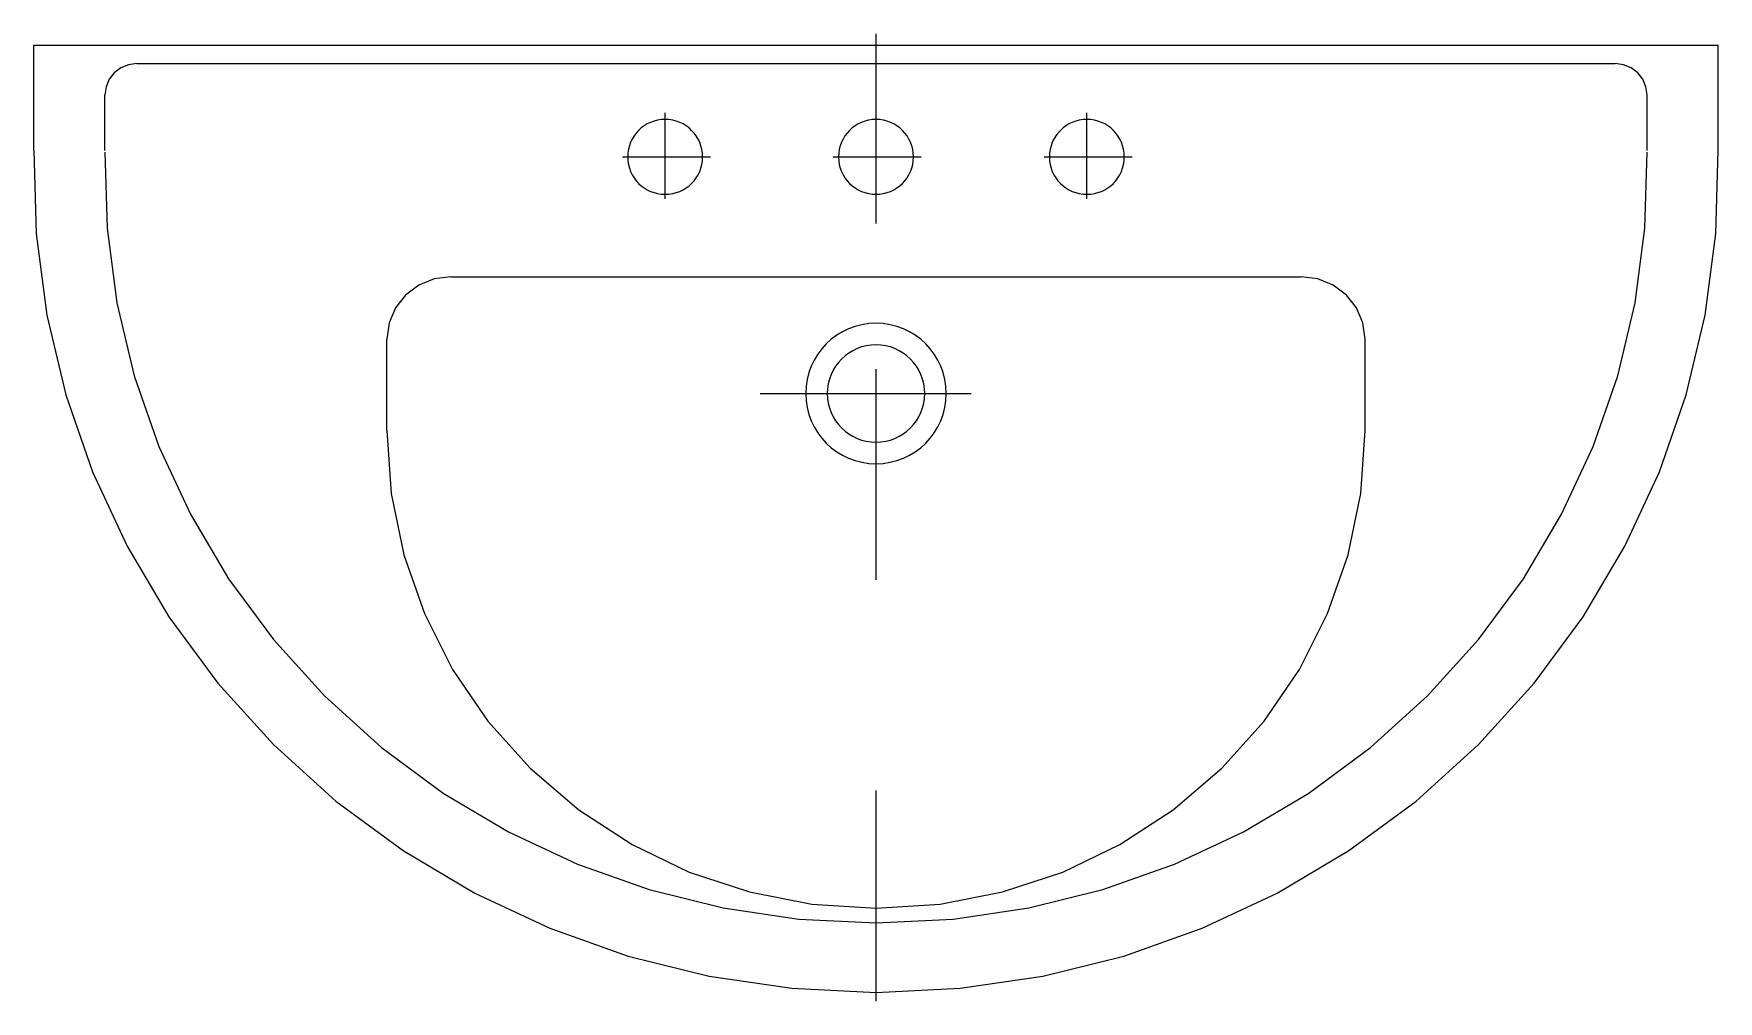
# Model space of a CAD drawing. Extents: x -466.878 to -466.079, y 398.096 to 398.555.
import ezdxf

# ---------------------------------------------------------------- set-up
doc = ezdxf.new("R2010")
doc.units = 0
doc.header["$LTSCALE"] = 0.27965
doc.header["$MEASUREMENT"] = 0
doc.linetypes.add('AXES', pattern=[0.54, 0.3, -0.08, 0.08, -0.08])
doc.linetypes.add('CONTINU', pattern=[0])
doc.layers.get('0').update_dxf_attribs({"linetype": 'CONTINUOUS'})
doc.layers.add('DECA_EIXOS', color=5, linetype='AXES')

msp = doc.modelspace()

# ---------------------------------------------------------------- linework, layer by layer
at = {"linetype": 'CONTINU'}
for points in [[(-466.87842, 398.49963), (-466.87842, 398.54957)], [(-466.87842, 398.54957), (-466.07942, 398.54957)], [(-466.07942, 398.49963), (-466.07942, 398.54957)], [(-466.84022, 398.53655), (-466.84262, 398.5335), (-466.84412, 398.52995), (-466.84464, 398.52611)], [(-466.82953, 398.54088), (-466.83344, 398.54038), (-466.83707, 398.53891), (-466.84022, 398.53655)], [(-466.82953, 398.54088), (-466.12831, 398.54088)], [(-466.11762, 398.53655), (-466.12077, 398.53891), (-466.1244, 398.54038), (-466.12831, 398.54088)], [(-466.1132, 398.52611), (-466.11372, 398.52995), (-466.11522, 398.5335), (-466.11762, 398.53655)], [(-466.84464, 398.49963), (-466.84464, 398.52611)], [(-466.1132, 398.49963), (-466.1132, 398.52611)], [(-466.87842, 398.49963), (-466.8773, 398.46029), (-466.87219, 398.42157), (-466.86321, 398.38376), (-466.85048, 398.34711), (-466.83414, 398.31191), (-466.81431, 398.27843), (-466.79111, 398.24694), (-466.76467, 398.2177)], [(-466.84465, 398.49888), (-466.84363, 398.46286), (-466.83895, 398.42742), (-466.83072, 398.3928), (-466.81907, 398.35926), (-466.80411, 398.32703), (-466.78596, 398.29638), (-466.76472, 398.26755), (-466.74052, 398.24079)], [(-466.21732, 398.24079), (-466.19312, 398.26755), (-466.17188, 398.29638), (-466.15373, 398.32703), (-466.13877, 398.35926), (-466.12712, 398.3928), (-466.1189, 398.42742), (-466.11421, 398.46286), (-466.11319, 398.49888)], [(-466.19317, 398.2177), (-466.16673, 398.24694), (-466.14353, 398.27843), (-466.1237, 398.31191), (-466.10736, 398.34711), (-466.09464, 398.38376), (-466.08565, 398.42157), (-466.08054, 398.46029), (-466.07942, 398.49963)], [(-466.68064, 398.43971), (-466.68846, 398.4387), (-466.69571, 398.43578), (-466.70201, 398.43105)], [(-466.68064, 398.43971), (-466.2772, 398.43971)], [(-466.25583, 398.43105), (-466.26214, 398.43578), (-466.26938, 398.4387), (-466.2772, 398.43971)], [(-466.70201, 398.43105), (-466.70681, 398.42494), (-466.70982, 398.41785), (-466.71086, 398.41016)], [(-466.24698, 398.41016), (-466.24803, 398.41785), (-466.25104, 398.42494), (-466.25583, 398.43105)], [(-466.71086, 398.36682), (-466.71086, 398.41016)], [(-466.24698, 398.36682), (-466.24698, 398.41016)], [(-466.71086, 398.36682), (-466.70883, 398.33691), (-466.70285, 398.30781), (-466.6931, 398.27986), (-466.67975, 398.25342), (-466.66296, 398.22885), (-466.64293, 398.2065)], [(-466.31492, 398.2065), (-466.29488, 398.22885), (-466.2781, 398.25342), (-466.26474, 398.27986), (-466.25499, 398.30781), (-466.24901, 398.33691), (-466.24698, 398.36682)], [(-466.74052, 398.24079), (-466.71341, 398.21627), (-466.68421, 398.19474), (-466.65316, 398.17629), (-466.62052, 398.16099), (-466.58652, 398.14895), (-466.55143, 398.14023), (-466.51548, 398.13494), (-466.47892, 398.13316)], [(-466.47892, 398.13316), (-466.44237, 398.13494), (-466.40642, 398.14023), (-466.37132, 398.14895), (-466.33733, 398.16099), (-466.30468, 398.17629), (-466.27363, 398.19474), (-466.24443, 398.21627), (-466.21732, 398.24079)], [(-466.76467, 398.2177), (-466.73506, 398.19093), (-466.70316, 398.16741), (-466.66925, 398.14725), (-466.63359, 398.13054), (-466.59646, 398.11738), (-466.55812, 398.10787), (-466.51885, 398.10209), (-466.47892, 398.10014)], [(-466.47892, 398.10014), (-466.43899, 398.10209), (-466.39972, 398.10787), (-466.36139, 398.11738), (-466.32425, 398.13054), (-466.28859, 398.14725), (-466.25468, 398.16741), (-466.22278, 398.19093), (-466.19317, 398.2177)], [(-466.64293, 398.2065), (-466.61983, 398.18672), (-466.59457, 398.17026), (-466.56748, 398.15725), (-466.53894, 398.1478), (-466.5093, 398.14204), (-466.47892, 398.14009)], [(-466.47892, 398.14009), (-466.44854, 398.14204), (-466.4189, 398.1478), (-466.39036, 398.15725), (-466.36328, 398.17026), (-466.33801, 398.18672), (-466.31492, 398.2065)]]:
    msp.add_lwpolyline(points, dxfattribs=at)
for points in [[(-466.57892, 398.51441, 1), (-466.57892, 398.47886)], [(-466.57892, 398.47886, 1), (-466.57892, 398.51441)], [(-466.47892, 398.51441, 1), (-466.47892, 398.47886)], [(-466.47892, 398.47886, 1), (-466.47892, 398.51441)], [(-466.37892, 398.51441, 1), (-466.37892, 398.47886)], [(-466.37892, 398.47886, 1), (-466.37892, 398.51441)], [(-466.47892, 398.41767, 1), (-466.47892, 398.35101)], [(-466.47892, 398.35101, 1), (-466.47892, 398.41767)], [(-466.47892, 398.40745, 1), (-466.47892, 398.36123)], [(-466.47892, 398.36123, 1), (-466.47892, 398.40745)]]:
    msp.add_lwpolyline(points, format="xyb", dxfattribs=at)
at = {"layer": 'DECA_EIXOS'}
for points in [[(-466.47892, 398.46496), (-466.47892, 398.5551)], [(-466.57892, 398.47678), (-466.57892, 398.51761)], [(-466.37892, 398.47678), (-466.37892, 398.51761)], [(-466.59923, 398.49664), (-466.55746, 398.49664)], [(-466.49923, 398.49664), (-466.45746, 398.49664)], [(-466.39923, 398.49664), (-466.35746, 398.49664)], [(-466.47892, 398.09589), (-466.47892, 398.45176)], [(-466.53379, 398.38434), (-466.42561, 398.38434)]]:
    msp.add_lwpolyline(points, dxfattribs=at)

doc.saveas('drawing.dxf')
